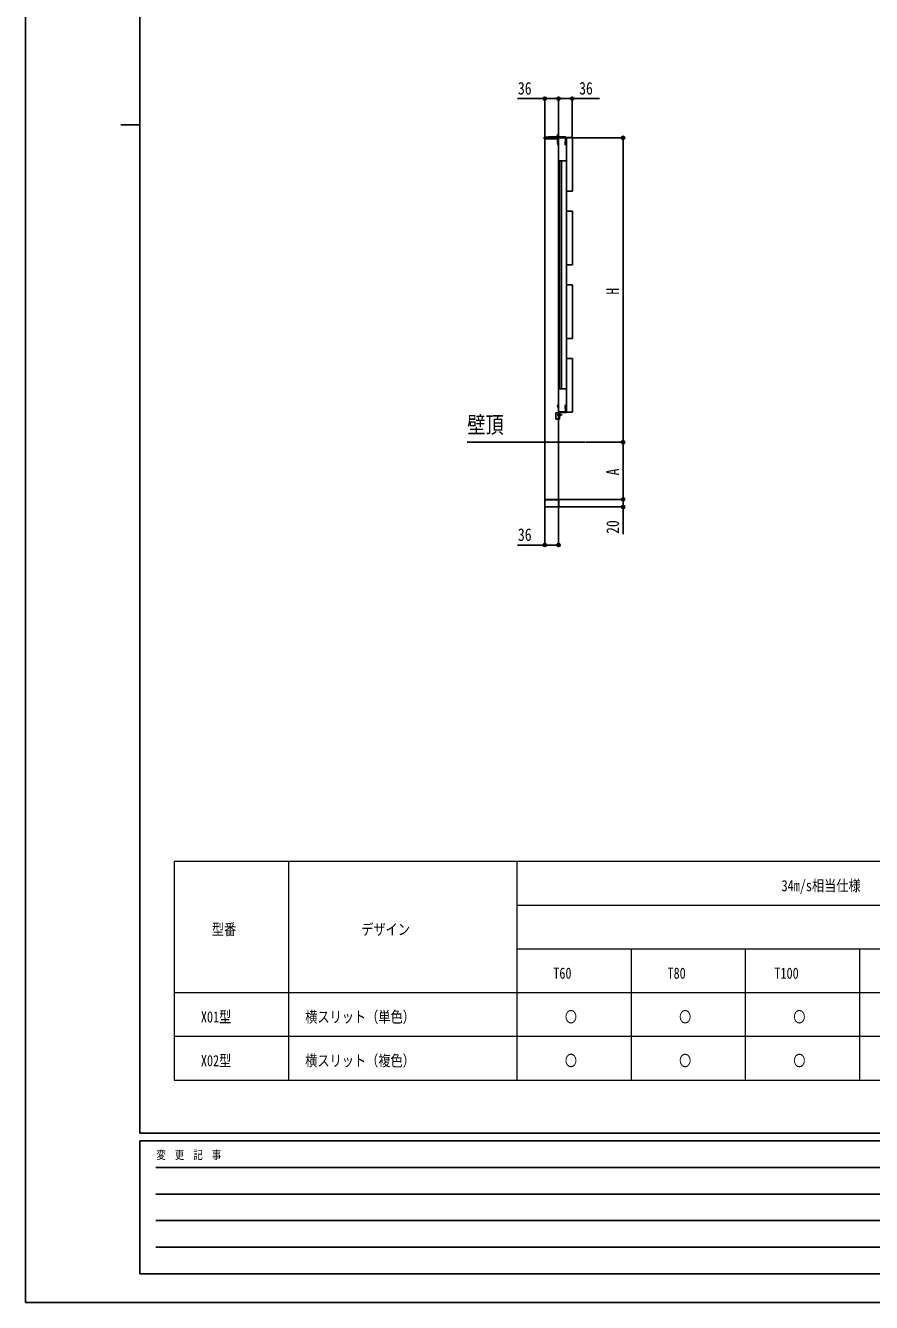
# Model space of a CAD drawing. Units: millimetres, scale not verified. Extents: x -4205 to 4205, y -2970 to 2970.
# Drawn here: x -4205 to -1983, y -2970 to 386 of the extents above; entities that cross this region are included whole.
import ezdxf
from ezdxf.enums import TextEntityAlignment as Align

# ---------------------------------------------------------------- set-up
doc = ezdxf.new("R2010")
doc.units = ezdxf.units.MM
doc.header["$LTSCALE"] = 10
doc.layers.add('0-1_TABLE1', color=7, linetype='Continuous', lineweight=18)
for name, color, linetype in [('0-2_USER1', 3, 'Continuous'), ('0-3_YKK_A1', 4, 'Continuous'), ('0-4_YKK_D', 6, 'Continuous'), ('0-5_YKK_ZWAK', 7, 'Continuous')]:
    doc.layers.add(name, color=color, linetype=linetype)
doc.styles.add('ＭＳ ゴシック', font='')
doc.styles.get('ＭＳ ゴシック').set_extended_font_data('MS Gothic')

msp = doc.modelspace()

# ---------------------------------------------------------------- linework, layer by layer
at = {"layer": '0-1_TABLE1'}
for p, q in [((-3814.45, -1810.59), (85.55, -1810.59)), ((-3814.45, -1810.59), (-3814.45, -2385.59)), ((-3514.45, -1810.59), (-3514.45, -2385.59)), ((-2914.45, -1810.59), (-2914.45, -2385.59)), ((-2914.45, -1925.59), (85.55, -1925.59)), ((-2914.45, -2040.59), (85.55, -2040.59)), ((-2614.45, -2040.59), (-2614.45, -2385.59)), ((-2314.45, -2040.59), (-2314.45, -2385.59)), ((-2014.45, -2040.59), (-2014.45, -2385.59)), ((-3814.45, -2155.59), (85.55, -2155.59)), ((-3814.45, -2270.59), (85.55, -2270.59)), ((-3814.45, -2385.59), (85.55, -2385.59))]:
    msp.add_line(p, q, dxfattribs=at)
at = {"layer": '0-3_YKK_A1'}
for p, q in [((-2842.89, 87.66), (-2842.89, 90.66)), ((-2809.09, 87.66), (-2842.89, 87.66)), ((-2841.69, 91.86), (-2787.92, 91.86)), ((-2840.89, -709.54), (-2840.89, 87.36)), ((-2831.89, 92.86), (-2787.92, 92.86)), ((-2804.11, 91.86), (-2812.06, 91.86)), ((-2810.16, 93.94), (-2809.23, 92.08)), ((-2809.23, 92.08), (-2808.09, 91.47)), ((-2809.09, 87.66), (-2804.89, 91.86)), ((-2808.51, 94.35), (-2808.51, 93.46)), ((-2808.09, 98.88), (-2808.09, 80.11)), ((-2808.09, 95.36), (-2808.09, 89.72)), ((-2787.41, 90.66), (-2806.09, 90.66)), ((-2805.34, 89.96), (-2805.34, 30.96)), ((-2804.89, 90.36), (-2804.89, -632.54)), ((-2804.89, 71.79), (-2804.89, 79.74)), ((-2784.44, 90.96), (-2804.34, 90.96)), ((-2785.72, 89.59), (-2786.35, 71.63)), ((-2784.73, 89.55), (-2785.21, 75.6)), ((-2784.19, 90.46), (-2784.19, -49.54)), ((-2769.09, 90.96), (-2783.69, 90.96)), ((-2768.59, 87.46), (-2768.59, 90.46)), ((-2768.59, -46.54), (-2768.59, 87.46)), ((-2784.44, 29.96), (-2804.34, 29.96)), ((-2797.69, -569.04), (-2797.69, 29.96)), ((-2797.39, -569.04), (-2797.39, 29.96)), ((-2783.89, -49.99), (-2783.89, -102.43)), ((-2783.69, -50.04), (-2769.09, -50.04)), ((-2768.59, -49.54), (-2768.59, -46.54)), ((-2784.19, -102.89), (-2784.19, -242.89)), ((-2769.09, -102.39), (-2783.69, -102.39)), ((-2768.59, -105.89), (-2768.59, -102.89)), ((-2768.59, -239.89), (-2768.59, -105.89)), ((-2783.89, -243.34), (-2783.89, -295.73)), ((-2783.69, -243.39), (-2769.09, -243.39)), ((-2768.59, -242.89), (-2768.59, -239.89)), ((-2784.19, -296.19), (-2784.19, -436.19)), ((-2769.09, -295.69), (-2783.69, -295.69)), ((-2768.59, -299.19), (-2768.59, -296.19)), ((-2768.59, -433.19), (-2768.59, -299.19)), ((-2768.59, -436.19), (-2768.59, -433.19)), ((-2783.89, -436.64), (-2783.89, -489.08)), ((-2783.69, -436.69), (-2769.09, -436.69)), ((-2784.19, -489.54), (-2784.19, -629.54)), ((-2769.09, -489.04), (-2783.69, -489.04)), ((-2768.59, -492.54), (-2768.59, -489.54)), ((-2768.59, -626.54), (-2768.59, -492.54)), ((-2805.34, -570.04), (-2805.34, -629.04)), ((-2784.44, -569.04), (-2804.34, -569.04)), ((-2811.89, -648.5), (-2811.89, -632.5)), ((-2802.89, -632.5), (-2811.89, -632.5)), ((-2795.39, -637.54), (-2808.43, -637.54)), ((-2804.89, -618.81), (-2804.89, -610.86)), ((-2804.89, -632.5), (-2804.89, -632)), ((-2804.89, -632.54), (-2804.89, -648.54)), ((-2784.44, -630.04), (-2804.34, -630.04)), ((-2802.89, -648.5), (-2802.89, -632)), ((-2802.89, -633.29), (-2802.89, -639.54)), ((-2802.89, -633.29), (-2802.38, -633.29)), ((-2802.89, -641.79), (-2802.89, -635.54)), ((-2802.39, -629.5), (-2786.49, -629.5)), ((-2786.49, -631.5), (-2802.39, -631.5)), ((-2802.38, -633.29), (-2802.38, -639.54)), ((-2802.38, -641.79), (-2802.38, -635.54)), ((-2787.29, -615.5), (-2786.69, -610.5)), ((-2786.49, -629.5), (-2787.29, -615.5)), ((-2784.7, -610.74), (-2786.69, -610.5)), ((-2785.28, -615.57), (-2784.7, -610.74)), ((-2784.49, -629.39), (-2785.28, -615.57)), ((-2783.69, -630.04), (-2769.09, -630.04)), ((-2768.59, -629.54), (-2768.59, -626.54)), ((-2802.89, -648.5), (-2811.89, -648.5)), ((-2804.89, -648.54), (-2804.89, -709.54)), ((-2802.89, -641.79), (-2802.38, -641.79)), ((-2735.55, -709.54), (-3044.76, -709.54)), ((-2804.89, -709.54), (-2804.89, -859.54)), ((-2804.69, -860.54), (-2841.09, -860.54)), ((-2841.09, -879.54), (-2804.69, -879.54))]:
    msp.add_line(p, q, dxfattribs=at)
for points in [[(-2807.66, 94.35), (-2807.66, 93.46), (-2808.51, 93.46)], [(-2806.01, 93.94), (-2806.94, 92.08), (-2808.09, 91.47)], [(-2806.96, 77.84), (-2805.1, 76.91), (-2804.49, 75.76)], [(-2806.96, 73.69), (-2805.1, 74.62), (-2804.49, 75.76)], [(-2786.35, 71.63), (-2787.55, 71.68), (-2786.91, 90.15)], [(-2784.19, 29.96), (-2802.09, 29.96), (-2802.09, -569.04), (-2784.19, -569.04)], [(-2806.96, -612.76), (-2805.1, -613.69), (-2804.49, -614.84)], [(-2806.96, -616.91), (-2805.1, -615.98), (-2804.49, -614.84)], [(-2800.79, -635.46), (-2802.7, -636.39), (-2803.31, -637.54)], [(-2800.79, -639.61), (-2802.7, -638.68), (-2803.31, -637.54)], [(-2804.89, -859.54), (-2840.89, -859.54), (-2840.89, -709.54)], [(-2841.09, -879.54), (-2841.09, -859.54), (-2804.69, -859.54), (-2804.69, -879.54)]]:
    msp.add_lwpolyline(points, dxfattribs=at)
for centre, radius, start, end in [((-2841.69, 90.66), 1.2, 90, 180), ((-2831.89, 91.86), 1, 90, 180), ((-2812.06, 92.14), 0.274, 142.28591, 270), ((-2808.09, 89.06), 5.3, 94.59941, 142.28591), ((-2808.09, 89.06), 5.3, 37.71409, 85.40059), ((-2802.09, 75.76), 5.3, 127.71409, 232.28591), ((-2804.34, 89.96), 1, 90, 180), ((-2805.16, 79.74), 0.274, 0, 127.71409), ((-2805.16, 71.79), 0.274, 232.28591, 0), ((-2804.11, 92.14), 0.274, 270, 37.71409), ((-2787.92, 89.66), 3.2, 358, 90), ((-2787.92, 89.66), 2.2, 358, 90), ((-2787.41, 90.16), 0.5, 358, 90), ((-2786.21, 75.63), 1, 268, 358), ((-2784.44, 89.96), 1, 63.61049, 90), ((-2783.69, 90.46), 0.5, 90, 180), ((-2769.09, 90.46), 0.5, 0, 90), ((-2804.34, 30.96), 1, 180, 270), ((-2784.44, 30.96), 1, 270, 284.47751), ((-2783.69, -49.54), 0.5, 180, 270), ((-2769.09, -49.54), 0.5, 270, 0), ((-2783.69, -102.89), 0.5, 90, 180), ((-2769.09, -102.89), 0.5, 0, 90), ((-2783.69, -242.89), 0.5, 180, 270), ((-2769.09, -242.89), 0.5, 270, 0), ((-2783.69, -296.19), 0.5, 90, 180), ((-2769.09, -296.19), 0.5, 0, 90), ((-2783.69, -436.19), 0.5, 180, 270), ((-2769.09, -436.19), 0.5, 270, 0), ((-2783.69, -489.54), 0.5, 90, 180), ((-2769.09, -489.54), 0.5, 0, 90), ((-2804.34, -570.04), 1, 90, 180), ((-2784.44, -570.04), 1, 75.52249, 90), ((-2802.09, -614.84), 5.3, 127.71409, 232.28591), ((-2804.34, -629.04), 1, 180, 270), ((-2805.16, -610.86), 0.274, 0, 127.71409), ((-2805.16, -618.81), 0.274, 232.28591, 0), ((-2802.39, -632), 2.5, 90, 180), ((-2802.39, -632), 0.5, 90, 180), ((-2805.92, -637.54), 5.53, 43.21261, 50.20587), ((-2805.92, -637.54), 5.53, 316.78739, 43.21261), ((-2786.49, -629.5), 2, 270, 3.27049), ((-2784.44, -629.04), 1, 270, 296.38953), ((-2783.69, -629.54), 0.5, 180, 270), ((-2769.09, -629.54), 0.5, 270, 0), ((-2805.92, -637.54), 5.53, 309.79413, 316.78739)]:
    msp.add_arc(centre, radius, start, end, dxfattribs=at)
at = {"layer": '0-4_YKK_D'}
for p, q in [((-2840.89, 88.36), (-2840.89, 194.44)), ((-2804.89, 91.36), (-2804.89, 194.44)), ((-2804.89, 88.36), (-2804.89, 194.44)), ((-2768.89, 91.16), (-2768.89, 194.44)), ((-2787.87, 90.46), (-2634.55, 90.46)), ((-2635.55, 90.46), (-2635.55, -709.54)), ((-2734.55, -709.54), (-2634.55, -709.54)), ((-2734.55, -709.54), (-2634.55, -709.54)), ((-2635.55, -709.54), (-2635.55, -859.54)), ((-2840.89, -860.54), (-2840.89, -980.54)), ((-2804.89, -860.54), (-2804.89, -980.54)), ((-2803.69, -859.54), (-2634.55, -859.54)), ((-2803.69, -859.54), (-2634.55, -859.54)), ((-2803.69, -879.54), (-2634.55, -879.54))]:
    msp.add_line(p, q, dxfattribs=at)
for points in [[(-2804.89, 193.44), (-2840.89, 193.44), (-2912.69, 193.44)], [(-2804.89, 193.44), (-2768.89, 193.44), (-2697.09, 193.44)], [(-2635.55, -859.54), (-2635.55, -879.54), (-2635.55, -951.34)], [(-2804.89, -979.54), (-2840.89, -979.54), (-2912.69, -979.54)]]:
    msp.add_lwpolyline(points, dxfattribs=at)
for centre in [(-2840.89, 193.44), (-2804.89, 193.44), (-2804.89, 193.44), (-2768.89, 193.44), (-2635.55, 90.46), (-2635.55, -709.54), (-2635.55, -709.54), (-2635.55, -859.54), (-2635.55, -859.54), (-2635.55, -879.54), (-2840.89, -979.54), (-2804.89, -979.54)]:
    msp.add_circle(centre, 4.25, dxfattribs=at)
at = {"layer": '0-5_YKK_ZWAK'}
for p, q in [((-3904.98, -2525), (-3904.98, 2775)), ((-3954.98, 125), (-3904.98, 125)), ((3895.02, -2525), (-3904.98, -2525)), ((-1304.98, -2545), (-3904.98, -2545)), ((-3904.98, -2895), (-3904.98, -2545)), ((-3862.48, -2615), (-1354.98, -2615)), ((-3862.48, -2685), (-1354.98, -2685)), ((-3862.48, -2755), (-1354.98, -2755)), ((-3862.48, -2825), (-1354.98, -2825)), ((-3904.98, -2895), (-1304.98, -2895))]:
    msp.add_line(p, q, dxfattribs=at)
msp.add_lwpolyline([(-4205, -2970), (4205, -2970), (4205, 2970), (-4205, 2970)], close=True, dxfattribs=at)

# ---------------------------------------------------------------- texts
at = {"layer": '0-1_TABLE1', "style": 'ＭＳ ゴシック', "width": 0.8}
for s, p in [('34m/s相当仕様', (-2219.25, -1898.09)), ('型番', (-3715.65, -2013.09)), ('デザイン', (-3323.25, -2013.09)), ('T60', (-2818.85, -2128.09)), ('T80', (-2518.85, -2128.09)), ('T100', (-2238.05, -2128.09)), ('X01型', (-3744.45, -2243.09)), ('横スリット（単色）', (-3470.45, -2243.09)), ('〇', (-2788.45, -2243.09)), ('〇', (-2488.45, -2243.09)), ('〇', (-2188.45, -2243.09)), ('横スリット（複色）', (-3470.45, -2358.09)), ('X02型', (-3744.45, -2358.09)), ('〇', (-2788.45, -2358.09)), ('〇', (-2488.45, -2358.09)), ('〇', (-2188.45, -2358.09))]:
    msp.add_text(s, height=29.33, dxfattribs=at).set_placement(p, align=Align.BOTTOM_LEFT)
at = {"layer": '0-2_USER1', "style": 'ＭＳ ゴシック', "width": 0.8}
msp.add_text('壁頂', height=43.99, dxfattribs=at).set_placement((-3044.92, -698.71), align=Align.BOTTOM_LEFT)
at = {"layer": '0-4_YKK_D', "style": 'ＭＳ ゴシック', "width": 0.8}
for p in [(-2911.69, 194.44), (-2750.89, 194.44), (-2911.69, -978.54)]:
    msp.add_text('36', height=32.99, dxfattribs=at).set_placement(p, align=Align.BOTTOM_LEFT)
for s, p in [('H', (-2636.35, -321.54)), ('A', (-2636.35, -796.54)), ('20', (-2636.55, -950.34))]:
    msp.add_text(s, height=32.99, rotation=90, dxfattribs=at).set_placement(p, align=Align.BOTTOM_LEFT)
at = {"layer": '0-5_YKK_ZWAK', "style": 'ＭＳ ゴシック', "width": 0.8}
msp.add_text('変  更  記  事', height=21.99, dxfattribs=at).set_placement((-3861.31, -2600), align=Align.BOTTOM_LEFT)

doc.saveas('drawing.dxf')
